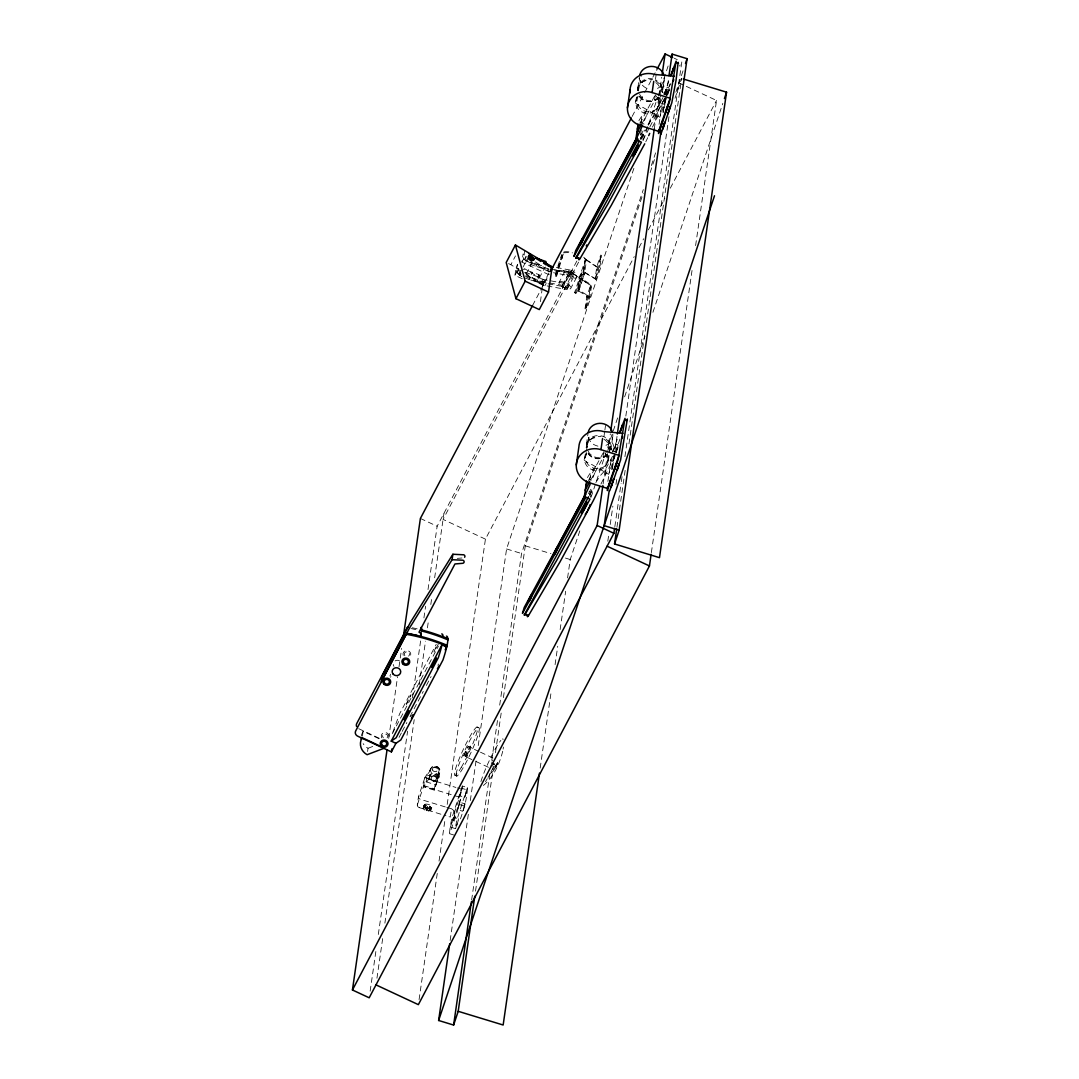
<?xml version="1.0" encoding="UTF-8"?>
<svg xmlns="http://www.w3.org/2000/svg" width="1079" height="1079" viewBox="0 0 1079 1079"><rect width="100%" height="100%" fill="white"/><g stroke="black" fill="none" stroke-linecap="round" stroke-linejoin="round"><path stroke-width="0.75" stroke-dasharray="5 3.75" d="M460.436 818.894A119.58 7.674 -73 0 0 462.136 813.89L464.725 806.148A113.416 7.283 -73 0 0 467.409 787.576L462.338 786.025L462.176 789.369L454.515 812.258L453.328 820.526A6.177 5.692 8.2 0 0 450.294 817.086L449.066 816.709M615.961 452.047C609.851 452.56 617.431 439.261 617.984 446.261M615.893 444.062L613.587 451.305M667.132 94.952C661.022 95.465 668.602 82.152 669.155 89.166M450.456 827.107L453.477 817.221L458.629 818.799L457.199 824.491L455.608 828.685L450.536 827.134L453.558 817.248M455.608 828.685L458.548 818.772M459.91 802.304L457.59 809.695L459.856 802.277L464.982 803.842L463.903 808.117L462.716 811.26L457.644 809.709M607.882 481.45L611.726 455.783M659.04 124.355L662.884 98.675M461.299 789.626L461.866 788.331L466.937 789.882L464.712 797.341L459.587 795.736L461.016 790.435M461.92 788.385L459.641 795.789M464.712 797.341L466.991 789.936M503.138 749.15L503.38 747.073M362.423 736.121L363.124 731.292L379.444 738.899M367.575 751.483L368.033 748.26A13.42 12.355 8.2 0 1 363.151 743.633M388.696 738.387L397.571 676.735M399.014 666.741L401.658 648.412M370.151 991.129L375.91 951.139M378.311 934.468L407.606 731.198M412.407 697.87L420.81 639.564M423.926 617.903L425.612 606.236M428.012 589.579L437.143 526.255L577.103 260.552M376.949 978.208L382.721 938.177M384.879 923.152L414.215 719.612M419.259 684.572L425.517 641.196M427.432 627.843L428.403 621.167M430.804 604.483L432.005 596.147M434.648 577.791L443.941 513.361M419.38 807.631A2.94 2.711 8.2 0 1 417.276 805.069L418.477 796.801L424.775 777.959L455.918 787.454M423.507 786.847L424.843 777.554L431.883 767.075A5.071 4.667 8.2 0 1 439.463 769.394L438.141 778.687L434.297 790.138L423.507 786.847L430.548 776.367A5.071 4.667 8.2 0 1 438.128 778.687M426.192 781.87L427.163 775.086L431.708 768.329A5.071 4.667 8.2 0 1 439.288 770.649L435.849 784.811L426.192 781.87L430.737 775.113A5.071 4.667 8.2 0 1 438.303 777.433L435.849 784.811M429.375 777.042A4.653 4.289 8.2 0 1 430.885 774.034L433.07 773.036A4.896 4.505 8.2 0 1 437.669 774.439L438.856 776.462A4.653 4.289 8.2 0 1 437.467 780.603L435.269 781.614A4.896 4.505 8.2 0 1 430.669 780.211L429.375 777.042L430.346 770.258A4.653 4.289 8.2 0 1 431.856 767.25L434.055 766.252A4.896 4.505 8.2 0 1 438.654 767.655L439.827 769.691A4.653 4.289 8.2 0 1 438.438 773.832L436.253 774.83A4.896 4.505 8.2 0 1 431.654 773.427L430.346 770.258M424.29 804.826L423.143 808.252L424.856 810.14L426.475 810.639L427.23 806.89L427.082 810.815L430.75 810.585L431.897 807.159M426.475 810.639L427.23 806.89M427.082 810.815L427.513 806.971M434.297 790.138L435.646 780.845L439.477 769.394M437.197 780.778L438.168 773.994M438.978 777.608L439.949 770.824M514.939 275.334L516.126 267.187L517.677 264.234L516.504 272.38L514.939 275.334L522.479 278.841M549.022 274.74L521.912 262.103L523.086 253.956L525.783 255.696M521.912 262.103L523.463 259.149L524.637 251.002M419.07 999.626L437.346 872.83M439.032 861.15L445.034 819.447M447.205 804.421L485.429 539.149L634.263 256.6M450.294 817.073L451.481 808.818L446.8 807.389M454.097 818.233L455.284 809.978M454.731 795.722L460.989 797.624L457.064 812.339A119.58 7.674 -73 0 1 449.619 833.73L454.691 835.281M542.265 286.448L544.261 280.486L524.407 268.577M540.431 301.702L542.953 282.954M544.261 280.486L542.049 287.958M548.995 272.879L543.789 282.792M450.145 940.497L468.394 813.876M470.323 800.537L476.325 758.888M478.24 745.562L506.577 548.955L634.196 167.447M563.251 254.105L556.454 276.683L555.456 276.386L556.224 271.045L561.741 254.55M556.454 276.683L557.209 271.449L563.251 253.363M555.456 276.386L562.078 255.062M471.617 900.088L489.866 773.454M491.781 760.129L497.54 720.138M499.698 705.14L521.548 553.514L643.3 189.58M475.515 891.173L493.305 767.722M495.463 752.697L501.236 712.653M503.407 697.641L525.284 545.812L643.205 193.316M584.386 258.407L585.425 259.513L579.194 278.153L577.44 290.305A8.861 3.399 18.5 0 1 574.554 292.652L575.377 293.205A9.94 3.817 18.5 0 0 578.668 290.912L580.34 278.503L573.435 273.594A14.526 5.57 18.5 0 0 563.737 270.64L561.471 270.397A13.447 5.166 18.5 0 0 556.224 271.045M583.496 272.218L585.236 260.079M557.209 271.449L564.061 271.099A13.42 5.152 18.5 0 1 573.016 273.837L580.07 278.22L586.315 259.58L585.425 259.513L583.685 271.652L577.44 290.305L588.864 297.17L585.007 308.742L585.884 309.012L589.943 296.873L591.643 285.045L580.529 277.937L578.776 290.089L589.943 296.873M583.685 257.22L586.571 259.85L584.643 272.569L595.797 279.353L599.857 267.214L601.556 255.386L600.679 255.116L596.808 266.688L595.109 278.517L583.685 271.652A8.861 3.399 18.5 0 1 580.799 273.999L574.567 292.665M585.007 308.742L586.706 296.9L590.577 285.342L579.194 278.153M585.884 309.012L587.583 297.17L591.643 285.045M588.864 297.17L590.577 285.315L580.34 278.503M595.797 279.353L597.51 267.525L601.556 255.386M595.109 278.517L598.98 266.958L600.679 255.116M586.423 444.508L587.961 433.852M635.747 101.912L636.475 96.908M637.905 87.588L639.442 76.933M540.174 768.086L551.234 691.329M555.078 664.637L557.722 646.281M560.136 629.596L565.666 591.225M567.581 577.885L570.225 559.529L580.367 529.223M584.589 459.02L585.304 454.016M585.762 455.716L586.221 452.56M586.437 450.995L587.354 444.696M638.377 90.919L638.835 87.777M588.325 442.093L589.201 435.997M639.807 85.174L641.344 74.518M641.02 122.601L642.153 114.752M589.849 479.71L590.982 471.847M641.236 129.993L640.589 134.524L642.45 135.415L641.857 139.501M590.577 495.059L590.968 492.348L589.094 491.444M604.672 431.519L603.795 437.615A11.559 10.642 8.2 0 1 609.001 452.02M604.887 430.008L605.548 425.436M655.492 79.172L657.03 68.516M603.808 451.723L602.918 457.955L594.785 472.912A130.546 16.401 -64.3 0 0 590.901 479.683M655.304 94.804L654.4 101.035L646.267 115.992A130.546 16.401 -64.3 0 0 642.383 122.763M603.134 483.824L607.45 453.841M607.693 452.168L610.336 433.839M654.279 128.927L658.837 97.272M659.08 95.599L661.71 77.283M605.265 474.247L606.169 468.016M656.747 117.328L657.65 111.097M658.81 103.436L660.496 91.755A11.559 10.642 8.2 0 0 655.209 82.166M607.639 460.544L608.596 453.868M608.381 460.409L609.972 449.403M659.876 103.49L660.78 97.204M612.656 437.427L610.903 449.592L611.119 446.598A12.503 11.518 8.2 0 0 597.874 435.525A12.503 11.518 8.2 0 0 586.194 447.515M665.662 94.723A15.187 13.987 8.2 0 0 663.383 85.187L662.479 91.418A15.187 13.987 8.2 0 1 663.153 92.511M664.138 80.493L662.385 92.673L662.614 89.678A12.503 11.518 8.2 0 0 655.695 79.913M663.005 112.432L665.5 98.553M664.758 100.94L665.203 97.825M611.833 469.54L614.329 455.648M663.221 112.324L664.88 100.806M612.063 469.419L613.722 457.914M612.562 467.328L617.121 435.673M664.421 107.428L666.107 95.775M666.336 94.102L668.737 77.445M616.23 452.64L616.702 449.35M607.801 541.186L608.772 534.51M610.215 524.502L612.859 506.159M615.974 484.458L616.945 477.795M625.833 416.062L669.115 115.75M614.841 526.633L621.086 483.311M621.329 481.639L622.043 476.635M624.93 456.646L681.834 61.759L679.568 66.062M616.945 527.28L625.361 468.879M628.963 443.86L681.618 78.47L674.146 100.806M651.365 552.596L692.246 268.968M695.604 245.607L716.523 100.455L678.704 82.827M615.907 451.764L618.267 444.804M496.421 764.755L495.585 768.046L496.421 764.755L491.93 762.664M502.733 751.254C499.361 764.269 493.467 777.622 482.623 786.078M667.173 94.17L669.425 87.709M668.926 90.002L667.483 94.264M617.754 447.097L616.109 451.831M612.751 452.182L618.415 435.916M575.377 293.205L581.621 274.552A9.94 3.817 18.5 0 0 584.899 272.272L578.573 290.588M585.425 259.513L597.51 267.525M577.467 291.182L583.712 272.528M578.6 291.546L584.831 272.906M417.29 805.069L423.588 786.213L453.167 795.236M643.273 140.31L657.691 97.218M658.217 95.613L668.899 63.688M651.311 165.626L655.587 152.867M675.872 92.201L683.884 68.26M650.138 172.586L655.466 156.63M462.338 786.025L459.748 793.766A119.58 7.674 -73 0 0 451.858 818.192A95.073 6.11 -73 0 0 449.619 833.73M453.328 820.526L460.989 797.624M467.409 787.576L464.82 795.317A119.58 7.674 -73 0 0 456.93 819.743A95.073 6.11 -73 0 0 455.176 829.4M591.036 497.325L617.714 417.573M624.647 396.829L644.932 336.23M652.93 312.303L722.822 103.355M423.143 808.252L425.234 807.537L426.003 805.244A4.046 1.551 18.5 0 1 429.82 806.31C437.184 814.51 412.947 801.994 429.806 806.404L431.519 808.292L429.429 809.021A4.046 1.551 18.5 0 1 425.625 807.861L423.912 805.973L426.003 805.244M424.856 810.14L425.625 807.861M430.75 810.585L429.037 808.697L429.806 806.404M428.66 811.3L429.429 809.021M664.205 94.197L669.573 78.807M666.566 94.952L670.329 84.175M666.444 98.297L659.835 117.233L643.192 107.536A18.963 17.466 8.2 0 1 632.941 99.983M667.55 95.141L670.302 87.251M615.408 452.047L620.236 438.195M615.273 455.405L608.664 474.342L592.02 464.631A18.963 17.466 8.2 0 1 581.783 457.091M616.379 452.249L619.13 444.359M392.864 732.155L399.581 713.893L436.253 644.284M646.267 115.992L643.354 123.343M594.785 472.912L591.872 480.276M438.263 644.23L434.014 651.932L436.671 644.959M490.77 773.211L491.835 772.375A43.848 22.173 20.9 0 0 494.978 768.369L497.783 763.527L496.084 765.321M652.444 127.133L663.126 105.607A15.187 13.987 8.2 0 0 664.88 98.472M600.949 484.053L611.631 462.527A15.187 13.987 8.2 0 0 613.398 455.392M496.097 765.497L497.486 762.718L496.097 765.497L491.727 762.88M437.912 665.311L438.492 664.044M496.327 765.011L495.72 766.427A44.603 27.339 19.6 0 1 492.186 771.458L491.012 772.551M410.829 716.564L411.436 715.364M519.943 275.442A6.865 2.536 27.8 0 1 520.617 270.869L510.866 264.679L515.479 255.925M517.192 271.719L518.621 269.008M525.068 258.353L526.188 256.222M519.107 274.12L519.606 273.176M519.296 274.201L522.438 268.253M523.045 267.079L528.049 257.584M526.161 274.026L533.35 260.376M531.273 274.457L532.392 272.34M529.074 279.448L530.194 277.316M535.966 266.338L537.086 264.22M524.596 277.896L530.733 280.014L531.853 277.896L537.76 279.731A9.509 3.52 27.8 0 0 546.163 283.426L566.718 287.23A3.655 1.349 27.8 0 0 567.986 285.746A3.655 1.349 27.8 0 0 563.508 283.197L543.25 279.461A5.422 2.01 27.8 0 1 539.122 275.428L539.001 274.632L523.275 269.17M525.648 257.975A6.919 2.563 27.8 0 0 525.77 260.956A6.919 2.563 27.8 0 0 531.488 264.787L537.625 266.918L538.745 264.8L543.182 266.162M530.733 280.014L536.641 281.848A9.509 3.52 27.8 0 0 545.043 285.557L565.598 289.347A3.655 1.349 27.8 0 0 566.866 287.877A3.655 1.349 27.8 0 0 562.388 285.328L542.13 281.579A5.422 2.01 27.8 0 1 538.003 277.546L539.001 274.632M538.003 277.546L539.122 275.428M536.641 281.848L537.76 279.731M537.625 266.918L543.533 268.752L544.652 266.621M542.939 284.37L537.329 281.754L537.679 281.093L524.205 272.394M539.23 278.139L544.639 267.862L535.211 261.779M542.13 281.579L543.25 279.461M532.54 305.559L549.009 274.295M632.132 116.478L643.907 94.143M644.689 92.659L656.45 70.324M545.043 285.557L546.163 283.426M576.699 277.114L570.616 288.659A6.609 2.441 27.8 0 1 563.076 287.054L561.687 286.137A6.609 2.441 27.8 0 1 559.043 282.55L565.126 271.004A6.609 2.441 27.8 0 1 572.666 272.609A6.609 2.441 27.8 0 1 576.402 277.681A6.609 2.441 27.8 0 1 568.862 276.076L565.436 273.216L565.126 271.004M562.388 285.328L570.413 270.101A3.655 1.349 27.8 0 1 574.891 272.65A3.655 1.349 27.8 0 1 573.61 274.133L565.598 289.347M562.038 286.367L567.81 275.388M562.725 286.893L564.924 288.093L562.725 286.893L570.751 271.665L573.016 272.771L570.751 271.665M641.344 138.611L647.616 126.715M648.398 125.218L664.071 95.478M664.853 93.994L670.329 83.582M578.587 262.13L443.064 519.404L485.429 539.149M642.828 140.189L649.086 128.293M649.882 126.809L666.323 95.572M667.105 94.089L670.248 88.141M567.163 289.145L575.188 273.918M363.124 731.292L361.789 734.246A13.42 12.355 8.2 0 0 361.452 735.811M638.97 247.684L643.664 238.756M648.371 229.84L664.826 198.603M670.302 188.191L716.523 100.455M392.311 733.68L438.425 646.119M399.055 737.389L401.401 732.924M402.17 731.441L406.864 722.539M409.993 716.604L423.278 691.383M426.407 685.448L431.101 676.546M559.043 282.55L559.34 281.983A6.609 2.441 27.8 0 1 566.88 283.588A6.609 2.441 27.8 0 1 570.616 288.659M639.901 123.68A136.574 17.17 -64.3 0 0 647.171 109.761L654.562 96.166M640.71 135.28L643.097 130.896M640.198 138.827L644.972 130.06M640.845 138.368L642.45 135.415M588.419 480.614A136.574 17.17 -64.3 0 0 595.689 466.681L603.067 453.086M588.433 493.669L591.616 487.816M589.512 494.29L593.477 486.98M589.363 495.288L590.968 492.348M612.535 456.296L604.564 470.943L600.275 475.704A33.975 4.276 -64.3 0 0 595.864 482.583M491.97 761.127L492.55 760.088M464.928 803.828L462.716 811.26M664.758 94.197L666.997 86.94M638.228 96.179A11.559 10.642 8.2 0 0 647.778 111.757A11.559 10.642 8.2 0 0 659.498 97.973L661.333 95.505M387.078 737.874C390.746 732.911 379.619 732.803 383.328 737.82M659.512 97.96L654.13 101.156A12.503 11.518 8.2 0 1 638.309 93.563M647.171 109.761L642.868 114.509A33.975 4.276 -64.3 0 0 638.471 121.401M595.689 466.681L591.386 471.442A33.975 4.276 -64.3 0 0 586.976 478.321L591.198 480.344M368.033 748.26L373.82 746.061M563.44 252.796L570.292 252.446A13.42 5.152 18.5 0 1 572.531 252.877M424.91 804.233L426.38 804.111A4.046 1.551 18.5 0 1 430.197 805.163L431.492 806.242A3.857 1.484 18.5 0 1 431.276 807.753L429.806 807.874A4.046 1.551 18.5 0 1 426.003 806.714L424.694 805.743M457.307 558.369L461.96 557.991M556.386 267.511L570.413 270.101M550.627 268.779L569.294 272.232A3.655 1.349 27.8 0 1 573.772 274.767A3.655 1.349 27.8 0 1 572.49 276.251L553.527 272.744M554.646 270.613L573.61 274.133M410.978 628.558L416.791 629.799M569.914 274.322C574.284 277.114 566.745 271.665 571.883 274.754M598.98 266.958L599.857 267.214M561.7 257.733L562.685 258.043M586.706 296.9L587.583 297.17M525.284 545.812L550.964 553.648M565.409 558.059L570.225 559.529M506.577 548.955L521.548 553.514M427.163 775.086L436.82 778.04M424.843 777.554L435.646 780.845M457.483 787.94L462.176 789.369M423.683 785.593L434.486 788.884M459.654 804.61L464.725 806.148M445.236 806.917L420.27 799.283A2.927 2.697 8.2 0 1 418.463 796.801M425.234 807.537L426.852 808.023M427.446 808.211L429.037 808.697M419.38 807.645L445.937 815.751M661.805 103.544L664.178 104.299M610.633 460.639L613.007 461.394M538.745 264.8L532.608 262.669A6.919 2.563 27.8 0 1 531.124 261.981M525.19 272.353L537.881 276.75M525.716 275.765L531.853 277.896M478.955 751.497L468.138 746.479L465.75 750.35L463.808 755.813L474.463 760.776M463.808 755.813L468.299 746.533M674.213 58.212L677.261 59.628M544.639 267.862L549.67 270.209M523.463 259.149L550.573 271.787M508.533 263.6L510.866 264.679M537.679 281.093L542.697 283.426M516.504 272.38L524.03 275.887M525.54 276.588L544.18 285.288M521.494 276.453L521.845 276.615A3.237 1.2 27.8 0 1 521.09 276.332M420.392 518.446L437.143 526.255M476.958 727.017L478.617 727.785M480.452 752.198L493.939 758.483M491.579 763.406L496.057 765.497M490.972 765.146L495.45 767.236M475.96 761.477L489.448 767.762M358.727 728.703L380.739 738.967M455.149 775.329L456.808 776.098M639.874 122.075L644.082 124.098M641.425 133.513L643.597 134.565A6.879 0.863 -64.3 0 1 641.749 140.162M516.126 267.187L518.81 268.927M526.188 274.565L537.329 281.754M586.571 259.85L596.808 266.688M580.812 274.012L581.621 274.552M432.612 770.028L432.949 770.595A2.697 2.482 8.2 0 0 436.037 771.512L436.644 771.229A2.576 2.374 8.2 0 0 437.548 768.437L437.211 767.87A2.576 2.374 8.2 0 0 434.271 767.007M530.841 260.43L531.488 264.787L532.608 262.669L531.583 261.374L530.787 262.885A3.021 1.119 27.8 0 1 528.009 261.604M563.939 251.933A13.447 5.166 18.5 0 1 567.702 251.744L569.982 251.987A14.526 5.57 18.5 0 1 572.396 252.446M424.951 805.824A3.857 1.484 18.5 0 1 425.166 804.314M607.504 454.07A11.559 10.642 8.2 0 1 587.529 452.762M586.275 447.34A11.559 10.642 8.2 0 1 598.346 437.454M604.038 439.261A11.559 10.642 8.2 0 1 609.325 448.864M604.658 452.789A11.559 10.642 8.2 0 1 604.591 467.194A11.559 10.642 8.2 0 1 589.04 468.057A11.559 10.642 8.2 0 1 586.41 453.8M451.481 808.818A6.177 5.692 8.2 0 1 454.529 812.258M431.627 779.739A2.576 2.374 8.2 0 0 434.5 780.845L435.107 780.63A2.576 2.374 8.2 0 0 436.28 777.932L436.01 777.339A2.576 2.374 8.2 0 0 433.138 776.246M431.357 779.159A2.576 2.374 8.2 0 1 432.531 776.462M432.773 770.082A2.576 2.374 8.2 0 1 433.677 767.29M658.662 96.975A11.559 10.642 8.2 0 1 638.701 95.653M637.433 90.231A11.559 10.642 8.2 0 1 649.518 80.359M655.83 95.694A11.559 10.642 8.2 0 1 655.749 110.098A11.559 10.642 8.2 0 1 640.211 110.962A11.559 10.642 8.2 0 1 637.581 96.692M520.402 275.873A3.237 1.2 27.8 0 1 520.712 273.715A2.994 1.106 27.8 0 0 519.309 274.295A2.994 1.106 27.8 0 0 520.82 276.062M520.752 275.212A3.237 1.2 27.8 0 1 520.429 272.974M520.591 274.956A2.994 1.106 27.8 0 1 520.86 273.135M412.272 627.776A171.858 158.316 8.2 0 1 418.018 629.03M390.463 674.186A2.603 2.401 8.2 0 1 389.843 675.926M404.881 655.695A2.603 2.401 8.2 0 1 405.245 652.323A2.603 2.401 8.2 0 1 408.901 652.741A2.603 2.401 8.2 0 1 408.536 656.113M381.791 737.888A3.911 3.601 8.2 0 1 382.991 733.167A3.911 3.601 8.2 0 1 388.211 733.963A3.911 3.601 8.2 0 1 387.927 738.832M403.209 655.331A3.911 3.601 8.2 0 1 407.619 650.691A3.911 3.601 8.2 0 1 409.845 656.639M390.976 676.56A3.911 3.601 8.2 0 1 390.261 677.221M393.983 666.377A4.289 3.952 8.2 0 1 393.255 664.435M395.103 660.914A4.289 3.952 8.2 0 1 399.378 660.712M608.475 448.999A11.141 10.264 8.2 0 0 611.887 442.12A15.187 13.987 8.2 0 1 614.167 451.642M612.872 434.419A12.503 11.518 8.2 0 1 604.402 445.897M597.941 446.14A12.503 11.518 8.2 0 1 587.947 435.336M589.444 494.951A6.879 0.863 -64.3 0 1 592.115 491.484A6.879 0.863 -64.3 0 1 590.267 497.082M607.315 454.286A11.559 10.642 8.2 0 1 587.718 450.226M587.138 447.475A11.559 10.642 8.2 0 1 600.936 436.644M586.733 453.099A11.559 10.642 8.2 0 0 596.282 468.677A11.559 10.642 8.2 0 0 608.016 454.893L602.648 458.076A12.503 11.518 8.2 0 1 588.257 453.22M610.997 448.338A15.187 13.987 8.2 0 1 612.697 451.737M663.383 85.187A11.141 10.264 8.2 0 1 659.39 92.538M664.597 98.27A15.187 13.987 8.2 0 1 664.017 99.376L656.059 114.023L651.756 118.784A33.975 4.276 -64.3 0 0 647.36 125.663M664.367 77.499A12.503 11.518 8.2 0 1 655.884 88.977M646.348 88.168A12.503 11.518 8.2 0 1 639.442 78.416M640.13 139.569A6.879 0.863 -64.3 0 1 643.516 134.47M658.797 97.366A11.559 10.642 8.2 0 1 639.213 93.293M638.633 90.555A11.559 10.642 8.2 0 1 652.431 79.725M655.277 80.696A11.559 10.642 8.2 0 1 661.454 92.484M663.72 93.644A15.187 13.987 8.2 0 1 664.192 94.817M637.689 90.582A12.503 11.518 8.2 0 1 652.62 78.875M647.724 137.694A33.975 4.276 -64.3 0 1 645.755 141.781M549.198 271.679A9.509 3.52 27.8 0 1 543.533 268.752M527.469 261.158A3.021 1.119 27.8 0 1 527.253 259.553M548.847 268.981A9.509 3.52 27.8 0 1 547.39 268.28M545.987 267.484A9.509 3.52 27.8 0 1 545.313 267.066M526.066 257.517A6.919 2.563 27.8 0 1 525.945 256.789M521.063 273.311A6.865 2.536 27.8 0 1 519.336 268.658M493.251 767.358A26.611 3.224 -65 0 1 490.958 771.93M490.217 773.373A26.611 3.224 -65 0 1 487.991 777.446M487.276 778.687A26.611 3.224 -65 0 1 485.483 781.668M480.937 781.601A26.611 3.224 -65 0 1 482.448 776.947L484.579 771.35A26.611 3.224 -65 0 1 500.885 740.41M502.409 739.048A26.611 3.224 -65 0 1 503.205 739.331M456.242 773.414L456.134 775.558A26.638 3.224 -65 0 0 467.787 759.184A26.638 3.224 -65 0 0 479.305 729.593A26.638 3.224 -65 0 0 469.648 740.814L466.627 746.749A26.638 3.224 -65 0 0 456.242 773.414M406.554 703.265L406.554 704.385L411.005 694.809L406.554 703.265M465.615 755.543L465.615 756.635L469.958 747.302L465.615 755.543M461.205 767.479A26.638 3.224 -65 0 0 477.633 727.556A26.638 3.224 -65 0 0 459.317 758.483A26.638 3.224 -65 0 0 461.205 767.479M466.519 755.961A6.555 0.796 -65 0 0 470.565 746.129A6.555 0.796 -65 0 0 466.061 753.749A6.555 0.796 -65 0 0 466.519 755.961"/><path stroke-width="1.5" d="M441.716 633.926A75.84 9.185 -65 0 1 443.132 636.947L447.812 639.132A75.84 9.185 -65 0 0 446.409 636.111M607.544 486.885L607.356 490.581L618.159 459.492L625.038 418.342L619.481 432.827M658.703 129.79L658.527 133.486L669.412 102.06L676.142 61.166L670.652 75.732M661.09 130.411L660.887 134.228L671.785 102.815L676.061 80.237L678.151 62.312M609.716 490.797L620.614 459.91L627.344 419.016L626.386 420.689M614.598 528.292L613.884 533.296L369.193 997.792L352.442 989.982L387.01 750.053M403.344 636.745L420.392 518.446L532.54 305.559M395.926 743.323L391.232 741.125L442.039 644.676L446.639 647.292A75.84 9.185 -65 0 1 442.97 659.957L400.848 739.938L395.926 743.323L391.407 751.888L357.648 736.148A4.195 3.857 8.2 0 1 355.692 730.942L406.716 633.36A171.858 158.316 8.2 0 1 417.087 635.477L420.513 636.327A171.858 158.316 8.2 0 1 447.165 645.323M407.498 627.911L407.646 626.899L356.758 723.496A4.195 3.857 8.2 0 0 356.583 726.45M391.407 751.888L391.839 748.907M421.107 632.24L420.513 636.327A2.927 2.697 8.2 0 0 419.016 632.2L454.96 563.953L462.729 563.305A1.699 1.565 8.2 0 0 463.97 561.12L463.727 560.77A1.699 1.565 8.2 0 0 462.122 560.19L452.088 559.704L409.629 627.83L381.305 681.577L382.101 676.142L410.411 622.381L452.87 554.255L462.904 554.754A1.699 1.565 8.2 0 1 464.509 555.321L464.752 555.672A1.699 1.565 8.2 0 1 464.604 557.236M452.088 559.704L452.87 554.255M445.168 649.828L447.016 646.334L448.095 638.876A171.858 158.316 8.2 0 0 421.444 629.88M474.787 896.19L458.197 1011.306L453.612 1025.05L438.627 1020.478L449.673 943.842M551.558 268.01L550.695 269.696M548.523 292.072L552.151 266.864L515.411 245L506.186 262.507L515.937 298.681L539.298 309.579L548.523 292.072L525.163 281.174L515.411 245M453.612 1025.05L471.375 901.747M588.554 496.772L524.192 615.165A8.915 1.119 -64.3 0 0 525.109 614.086L525.311 613.803A8.915 1.119 -64.3 0 0 526.377 612.103L556.589 560.567L589.984 499.132L584.373 496.448L586.585 481.045M639.24 141.322L575.673 258.245A8.915 1.119 -64.3 0 0 576.604 257.153L576.793 256.883A8.915 1.119 -64.3 0 0 577.872 255.17L608.084 203.648L641.466 142.212L635.855 139.515L638.08 124.112M627.438 107.846L630.055 89.746M576.28 464.941L578.883 446.854A18.963 17.466 8.2 0 1 603.566 431.56L622.988 433.299M539.46 773.09L503.151 1025.01L458.197 1011.306M640.575 125.623A18.963 17.466 8.2 0 1 628.329 103.368A18.963 17.466 8.2 0 1 652.134 92.551L670.167 98.27L658.608 131.355L640.575 125.623L640.791 124.112M589.417 482.731A18.963 17.466 8.2 0 1 577.157 460.463A18.963 17.466 8.2 0 1 600.963 449.646L618.995 455.378L607.45 488.45L589.417 482.731L589.633 481.221M652.134 92.551L653.739 81.384M600.963 449.646L602.568 438.492M352.442 989.982L597.132 525.486L602.891 485.496M610.808 430.508L654.279 128.927M662.196 73.938L665.082 53.95L672.689 57.497M609.19 490.662L604.159 525.648L619.13 530.221L614.544 543.964L659.485 557.668L726.558 92.187L683.223 78.969M617.363 434.001L661.063 130.761M668.98 75.773L672.109 54.112L687.08 58.684L619.13 530.221M614.544 543.964L616.702 528.939M375.991 984.884L418.355 1004.643L649.45 565.949L651.136 554.269M673.471 80.871L673.687 79.482M622.3 437.98L622.516 436.59M668.09 112.836L668.036 113.659L670.423 106.403M611.227 486.454L611.766 484.282M442.039 644.676L441.945 645.107A75.84 9.185 -65 0 1 438.276 657.772L396.155 737.753L391.232 741.125M662.681 128.077C661.67 133.499 666.512 118.393 664.192 123.316M617.094 469.217C616.136 474.059 620.344 461.704 618.833 463.903M662.924 127.187L663.882 124.179M668.494 111.245L669.101 109.289M617.62 467.382L618.254 465.44M671.03 57.308L672.109 54.112M685.489 63.472L687.08 58.684M724.427 98.567L726.558 92.187M438.627 1020.478L714.514 195.758M612.386 482.273L613.034 480.411M669.425 108.332L670.221 106.335M412.556 715.768L412.987 714.649M642.518 125.312L640.737 129.345A33.975 4.276 -64.3 0 1 635.855 139.515M599.911 486.508L598.13 490.527A33.975 4.276 -64.3 0 1 593.261 500.71L559.866 562.146L529.654 613.668A8.915 1.119 -64.3 0 1 528.575 615.381L528.386 615.65A8.915 1.119 -64.3 0 1 527.456 616.743L527.591 615.839L524.394 614.221M649.72 133.391L649.612 133.607A33.975 4.276 -64.3 0 1 648.681 135.644M590.159 484.242L589.242 486.265A33.975 4.276 -64.3 0 1 584.373 496.448M613.304 479.71L613.749 478.995L611.28 486.764M411.45 718.263L412.03 716.995M439.113 665.743L437.4 668.859M590.995 224.257L594.03 218.309M595.541 215.328L636.92 137.262M541.793 576.712L585.438 494.182M586.261 245.985L586.787 244.973M529.128 259.473L529.722 258.34C524.987 251.178 541.698 263.505 529.722 258.34M529.762 259.904L530.369 258.758M530.72 259.796L531.07 259.135A3.183 1.173 27.8 0 0 534.038 258.947L533.795 258.515A3.183 1.173 27.8 0 0 528.845 256.195L528.508 256.37A3.183 1.173 27.8 0 0 531.057 259.189M531.165 260.552L531.772 259.419M515.937 298.681L525.163 281.174M546.554 264.247L546.203 264.921L543.506 263.182M550.573 271.315L631.35 117.962M657.232 68.84L665.082 53.95M637.203 137.424L575.754 250.476L573.934 256.451L638.134 139.043M644.743 143.79L611.348 205.226L581.136 256.748A8.915 1.119 -64.3 0 1 580.07 258.461L579.868 258.731A8.915 1.119 -64.3 0 1 578.951 259.81L579.072 258.92L575.795 257.341M585.708 494.344L524.259 607.396L522.452 613.371L585.843 497.432M674.159 76.204L654.737 74.464A18.963 17.466 8.2 0 0 630.176 92.807M553.271 266.931L550.155 266.351A5.422 2.01 27.8 0 1 546.014 262.332L545.907 261.523L536.25 258.178M406.716 633.36L417.087 635.477M676.128 62.515L678.502 63.27M624.97 419.61L627.331 420.365M547.458 265.501L551.221 267.255M597.132 525.486L613.884 533.296M607.086 546.19L649.45 565.949M576.685 257.045L579.949 258.623M525.19 613.964L528.467 615.543M528.683 253.619L531.381 255.359M535.413 257.962L540.808 261.442M529.978 259.473A3.183 1.173 27.8 0 1 529.303 259.027M532.743 257.598A3.021 1.119 27.8 0 1 532.851 259.675A3.021 1.119 27.8 0 1 528.629 257.18A3.021 1.119 27.8 0 1 531.407 256.802M530.018 259.432A3.021 1.119 27.8 0 1 529.371 259.014M361.465 739.034A13.42 12.355 8.2 0 1 361.344 737.429M447.947 639.887A171.858 158.316 8.2 0 0 421.296 630.878A2.927 2.697 8.2 0 0 420.945 627.425M406.567 634.358A171.858 158.316 8.2 0 1 447.016 646.334M384.259 672.878A3.911 3.601 8.2 0 1 384.758 672.069M585.371 490.54A6.757 6.231 8.2 0 1 585.344 489.65A130.546 16.401 -64.3 0 1 589.323 482.475M586.49 487.735A6.757 6.231 8.2 0 1 586.005 485.118A136.574 17.17 -64.3 0 0 587.61 482.124M589.97 504.824A6.164 0.769 -64.3 0 1 589.606 505.889M589.107 507.184A6.164 0.769 -64.3 0 1 587.785 510.057M587.07 511.446A6.164 0.769 -64.3 0 1 585.236 514.305M582.943 500.777A6.879 0.863 -64.3 0 1 585.371 494.924M588.176 432.328A12.503 11.518 8.2 0 1 599.627 423.346A12.503 11.518 8.2 0 1 612.252 431.452M637.163 134.915A6.757 6.231 8.2 0 1 636.839 132.73A130.546 16.401 -64.3 0 1 641.6 124.152M638.175 131.22A6.757 6.231 8.2 0 1 637.487 128.199A136.574 17.17 -64.3 0 0 639.105 125.191M634.425 143.858A6.879 0.863 -64.3 0 1 634.816 142.657M635.383 141.214A6.879 0.863 -64.3 0 1 636.084 139.623M639.658 75.409A12.503 11.518 8.2 0 1 651.123 66.426A12.503 11.518 8.2 0 1 663.733 74.532M551.733 270.02A9.509 3.52 27.8 0 1 551.032 269.804M608.866 485.698L611.388 478.24L608.866 485.698M614.45 469.702L616.891 462.459L614.45 469.702M620.331 431.587L622.637 424.748L620.331 431.587M660.024 128.603L662.479 121.118L660.024 128.603M665.622 112.594L667.995 105.337L665.622 112.594M671.489 74.491L673.741 67.626L671.489 74.491M404.301 718.924L404.301 720.03L408.752 710.468L404.301 718.924M431.964 666.404L431.964 667.523L436.415 657.961L431.964 666.404M579.504 244.879C581.81 246.147 586.841 227.817 579.504 244.879M605.049 197.835C607.49 199.183 612.818 179.775 605.049 197.835M528.022 601.799C530.328 603.067 535.359 584.737 528.022 601.799M553.554 554.754C555.995 556.103 561.336 536.695 553.554 554.754M361.398 739.25L360.858 740.693A13.42 12.355 8.2 0 0 367.103 754.707L384.448 748.111L362.193 737.739L361.398 739.25M531.448 260.16A3.183 1.173 27.8 0 0 532.163 260.363A3.021 1.119 27.8 0 1 531.421 260.093M404.112 663.45A2.603 2.401 8.2 0 0 408.375 662.169A2.603 2.401 8.2 0 0 404.962 659.377A2.603 2.401 8.2 0 0 404.112 663.45M403.276 664.354A3.911 3.601 8.2 0 0 409.656 662.425A3.911 3.601 8.2 0 0 404.531 658.23A3.911 3.601 8.2 0 0 403.276 664.354M385.095 683.56A2.603 2.401 8.2 0 0 389.357 682.279A2.603 2.401 8.2 0 0 385.931 679.487A2.603 2.401 8.2 0 0 385.095 683.56M382.425 745.427A2.603 2.401 8.2 0 0 386.687 744.146A2.603 2.401 8.2 0 0 383.261 741.354A2.603 2.401 8.2 0 0 382.425 745.427M384.111 684.329A3.911 3.601 8.2 0 0 390.598 682.683A3.911 3.601 8.2 0 0 385.675 678.286A3.911 3.601 8.2 0 0 384.111 684.329M381.332 746.115A3.911 3.601 8.2 0 0 387.887 744.699A3.911 3.601 8.2 0 0 383.153 740.127A3.911 3.601 8.2 0 0 381.332 746.115M393.093 674.078A4.289 3.952 8.2 0 0 400.43 673.215A4.289 3.952 8.2 0 0 395.804 667.753A4.289 3.952 8.2 0 0 393.093 674.078M583.105 511.095A6.164 0.769 -64.3 0 0 586.868 502.018A6.164 0.769 -64.3 0 0 582.444 509.382A6.164 0.769 -64.3 0 0 583.105 511.095M634.587 154.176A6.164 0.769 -64.3 0 0 638.363 145.099A6.164 0.769 -64.3 0 0 633.926 152.463A6.164 0.769 -64.3 0 0 634.587 154.176"/></g></svg>
